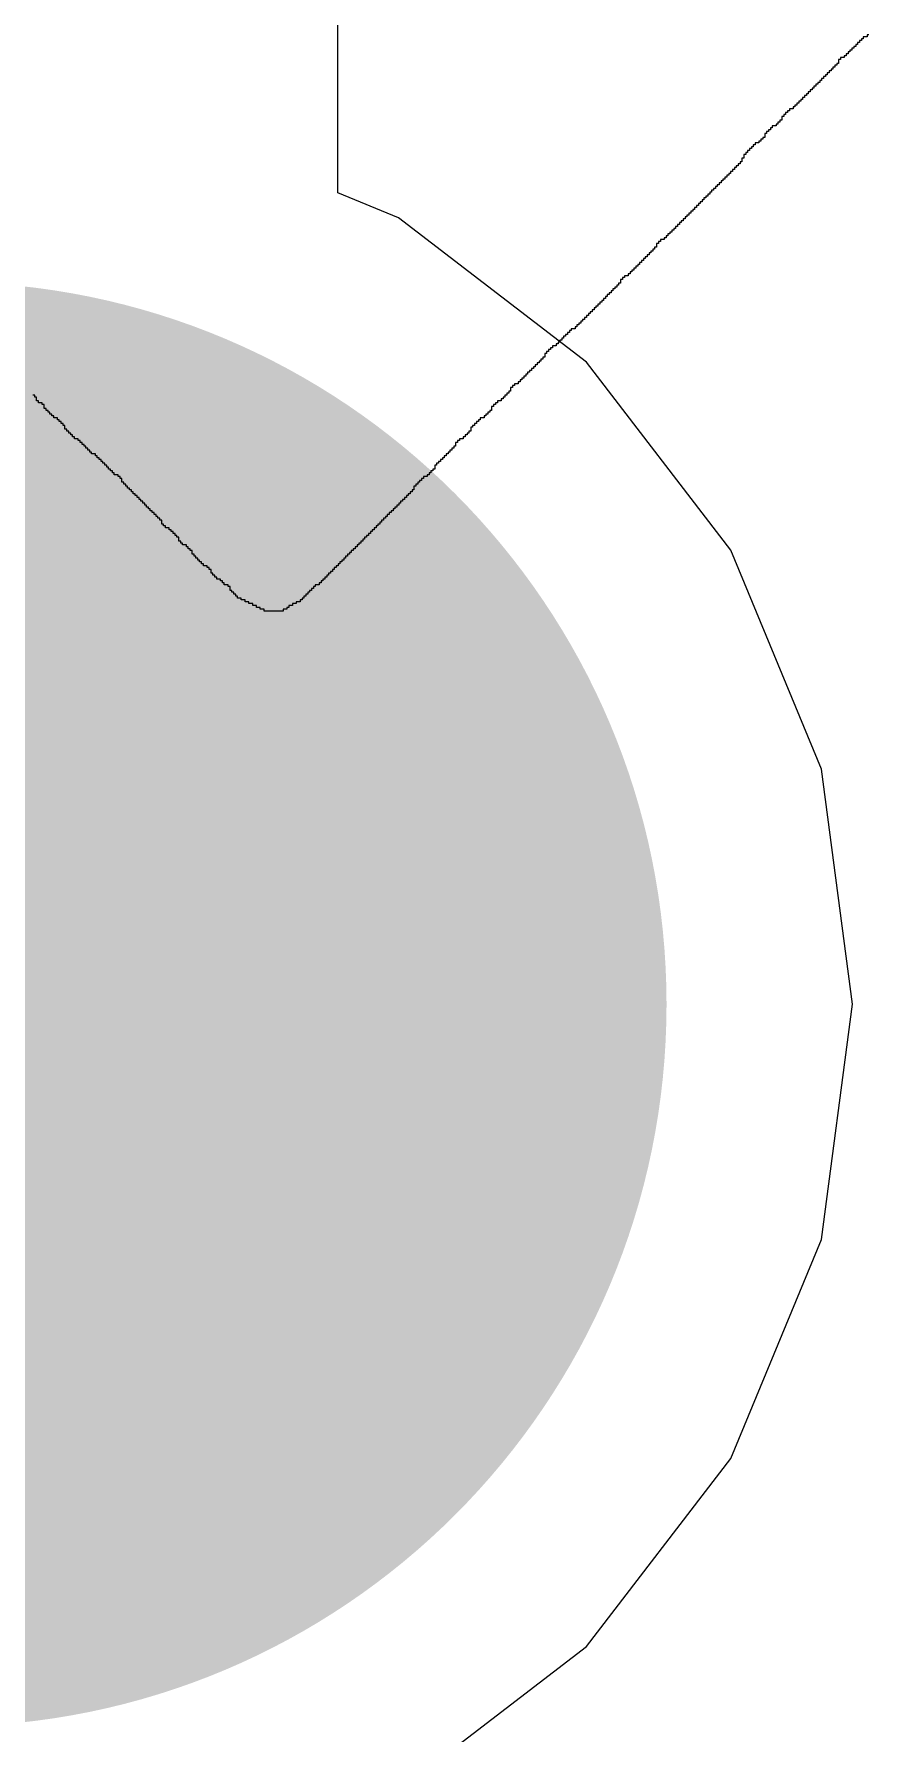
# Model space of a CAD drawing. Header units: millimetres. Extents: x 9.6 to 105, y 7.6 to 66.9.
# Drawn here: x 50.164 to 50.866, y 22.776 to 24.206 of the extents above; entities that cross this region are included whole.
import ezdxf

# ---------------------------------------------------------------- set-up
doc = ezdxf.new("R2010")
doc.units = ezdxf.units.MM
for name, color, linetype in [('BottomLayer', 5, 'Continuous'), ('BottomPaste', 16, 'Continuous'), ('BottomSolder', 6, 'Continuous'), ('TopOverlay', 2, 'Continuous')]:
    doc.layers.add(name, color=color, linetype=linetype)

msp = doc.modelspace()

# ---------------------------------------------------------------- hatches: boundary and pattern name
at = {"layer": 'BottomLayer'}
h = msp.add_hatch(color=5, dxfattribs=at)
edge = h.paths.add_edge_path()
edge.add_arc((50.0888, 23.3895), 0.508, 0, 360)
at = {"layer": 'BottomPaste'}
h = msp.add_hatch(color=16, dxfattribs=at)
edge = h.paths.add_edge_path()
edge.add_arc((50.0888, 23.3895), 0.458, 0, 360)
at = {"layer": 'BottomSolder'}
h = msp.add_hatch(color=6, dxfattribs=at)
edge = h.paths.add_edge_path()
edge.add_arc((50.0888, 23.3895), 0.608, 0, 360)

# ---------------------------------------------------------------- linework, layer by layer
at = {"layer": 'BottomLayer'}
for p, q in [((50.4202, 24.0727), (50.4202, 25.1357)), ((50.4711, 24.0516), (50.4202, 24.0727)), ((50.6294, 23.9301), (50.4711, 24.0516)), ((50.7509, 23.7718), (50.6294, 23.9301)), ((50.8273, 23.5874), (50.7509, 23.7718)), ((50.8533, 23.3895), (50.8273, 23.5874)), ((50.8273, 23.1916), (50.8533, 23.3895)), ((50.7509, 23.0072), (50.8273, 23.1916)), ((50.6294, 22.8489), (50.7509, 23.0072)), ((50.4711, 22.7274), (50.6294, 22.8489))]:
    msp.add_line(p, q, dxfattribs=at)
at = {"layer": 'TopOverlay'}
for p, q in [((50.8608, 24.2007), (50.8592, 24.2007)), ((50.8592, 24.2007), (50.8592, 24.1991)), ((50.8624, 24.2023), (50.8608, 24.2023)), ((50.8608, 24.2023), (50.8608, 24.2007)), ((50.864, 24.2039), (50.8624, 24.2039)), ((50.8624, 24.2039), (50.8624, 24.2023)), ((50.8656, 24.2039), (50.864, 24.2039)), ((50.8672, 24.2055), (50.8656, 24.2055)), ((50.8656, 24.2055), (50.8656, 24.2039)), ((50.8448, 24.1864), (50.8432, 24.1864)), ((50.8432, 24.1864), (50.8432, 24.1848)), ((50.8464, 24.1864), (50.8448, 24.1864)), ((50.848, 24.188), (50.8464, 24.188)), ((50.8464, 24.188), (50.8464, 24.1864)), ((50.8496, 24.1896), (50.848, 24.1896)), ((50.848, 24.1896), (50.848, 24.188)), ((50.8512, 24.1912), (50.8496, 24.1912)), ((50.8496, 24.1912), (50.8496, 24.1896)), ((50.8528, 24.1928), (50.8512, 24.1928)), ((50.8512, 24.1928), (50.8512, 24.1912)), ((50.8544, 24.1943), (50.8528, 24.1943)), ((50.8528, 24.1943), (50.8528, 24.1928)), ((50.856, 24.1959), (50.8544, 24.1959)), ((50.8544, 24.1959), (50.8544, 24.1943)), ((50.8576, 24.1975), (50.856, 24.1975)), ((50.856, 24.1975), (50.856, 24.1959)), ((50.8592, 24.1991), (50.8576, 24.1991)), ((50.8576, 24.1991), (50.8576, 24.1975)), ((50.8321, 24.172), (50.8305, 24.172)), ((50.8305, 24.172), (50.8305, 24.1704)), ((50.8337, 24.1736), (50.8321, 24.1736)), ((50.8321, 24.1736), (50.8321, 24.172)), ((50.8353, 24.1752), (50.8337, 24.1752)), ((50.8337, 24.1752), (50.8337, 24.1736)), ((50.8369, 24.1768), (50.8353, 24.1768)), ((50.8353, 24.1768), (50.8353, 24.1752)), ((50.8385, 24.1784), (50.8369, 24.1784)), ((50.8369, 24.1784), (50.8369, 24.1768)), ((50.8401, 24.18), (50.8385, 24.18)), ((50.8385, 24.18), (50.8385, 24.1784)), ((50.8416, 24.1816), (50.8401, 24.1816)), ((50.8401, 24.1816), (50.8401, 24.18)), ((50.8432, 24.1848), (50.8416, 24.1848)), ((50.8416, 24.1848), (50.8416, 24.1816)), ((50.8177, 24.1576), (50.8161, 24.1576)), ((50.8161, 24.1576), (50.8161, 24.156)), ((50.8193, 24.1592), (50.8177, 24.1592)), ((50.8177, 24.1592), (50.8177, 24.1576)), ((50.8209, 24.1608), (50.8193, 24.1608)), ((50.8193, 24.1608), (50.8193, 24.1592)), ((50.8225, 24.1624), (50.8209, 24.1624)), ((50.8209, 24.1624), (50.8209, 24.1608)), ((50.8241, 24.164), (50.8225, 24.164)), ((50.8225, 24.164), (50.8225, 24.1624)), ((50.8257, 24.1656), (50.8241, 24.1656)), ((50.8241, 24.1656), (50.8241, 24.164)), ((50.8273, 24.1672), (50.8257, 24.1672)), ((50.8257, 24.1672), (50.8257, 24.1656)), ((50.8289, 24.1688), (50.8273, 24.1688)), ((50.8273, 24.1688), (50.8273, 24.1672)), ((50.8305, 24.1704), (50.8289, 24.1704)), ((50.8289, 24.1704), (50.8289, 24.1688)), ((50.8018, 24.1433), (50.8002, 24.1433)), ((50.8002, 24.1433), (50.8002, 24.1417)), ((50.8033, 24.1433), (50.8018, 24.1433)), ((50.8049, 24.1449), (50.8033, 24.1449)), ((50.8033, 24.1449), (50.8033, 24.1433)), ((50.8065, 24.1465), (50.8049, 24.1465)), ((50.8049, 24.1465), (50.8049, 24.1449)), ((50.8081, 24.1481), (50.8065, 24.1481)), ((50.8065, 24.1481), (50.8065, 24.1465)), ((50.8097, 24.1497), (50.8081, 24.1497)), ((50.8081, 24.1497), (50.8081, 24.1481)), ((50.8113, 24.1513), (50.8097, 24.1513)), ((50.8097, 24.1513), (50.8097, 24.1497)), ((50.8129, 24.1529), (50.8113, 24.1529)), ((50.8113, 24.1529), (50.8113, 24.1513)), ((50.8145, 24.1545), (50.8129, 24.1545)), ((50.8129, 24.1545), (50.8129, 24.1529)), ((50.8161, 24.156), (50.8145, 24.156)), ((50.8145, 24.156), (50.8145, 24.1545)), ((50.7874, 24.1289), (50.7858, 24.1289)), ((50.7858, 24.1289), (50.7858, 24.1273)), ((50.789, 24.1289), (50.7874, 24.1289)), ((50.7906, 24.1305), (50.789, 24.1305)), ((50.789, 24.1305), (50.789, 24.1289)), ((50.7922, 24.1321), (50.7906, 24.1321)), ((50.7906, 24.1321), (50.7906, 24.1305)), ((50.7938, 24.1337), (50.7922, 24.1337)), ((50.7922, 24.1337), (50.7922, 24.1321)), ((50.7954, 24.1369), (50.7938, 24.1369)), ((50.7938, 24.1369), (50.7938, 24.1337)), ((50.797, 24.1385), (50.7954, 24.1385)), ((50.7954, 24.1385), (50.7954, 24.1369)), ((50.7986, 24.1401), (50.797, 24.1401)), ((50.797, 24.1401), (50.797, 24.1385)), ((50.8002, 24.1417), (50.7986, 24.1417)), ((50.7986, 24.1417), (50.7986, 24.1401)), ((50.773, 24.1146), (50.7714, 24.1146)), ((50.7714, 24.1146), (50.7714, 24.113)), ((50.7746, 24.1146), (50.773, 24.1146)), ((50.7762, 24.1162), (50.7746, 24.1162)), ((50.7746, 24.1162), (50.7746, 24.1146)), ((50.7778, 24.1177), (50.7762, 24.1177)), ((50.7762, 24.1177), (50.7762, 24.1162)), ((50.7794, 24.1193), (50.7778, 24.1193)), ((50.7778, 24.1193), (50.7778, 24.1177)), ((50.781, 24.1225), (50.7794, 24.1225)), ((50.7794, 24.1225), (50.7794, 24.1193)), ((50.7826, 24.1241), (50.781, 24.1241)), ((50.781, 24.1241), (50.781, 24.1225)), ((50.7842, 24.1257), (50.7826, 24.1257)), ((50.7826, 24.1257), (50.7826, 24.1241)), ((50.7858, 24.1273), (50.7842, 24.1273)), ((50.7842, 24.1273), (50.7842, 24.1257)), ((50.7619, 24.1018), (50.7603, 24.1018)), ((50.7603, 24.1018), (50.7603, 24.0986)), ((50.7634, 24.105), (50.7619, 24.105)), ((50.7619, 24.105), (50.7619, 24.1018)), ((50.765, 24.1066), (50.7634, 24.1066)), ((50.7634, 24.1066), (50.7634, 24.105)), ((50.7666, 24.1082), (50.765, 24.1082)), ((50.765, 24.1082), (50.765, 24.1066)), ((50.7682, 24.1098), (50.7666, 24.1098)), ((50.7666, 24.1098), (50.7666, 24.1082)), ((50.7698, 24.1114), (50.7682, 24.1114)), ((50.7682, 24.1114), (50.7682, 24.1098)), ((50.7714, 24.113), (50.7698, 24.113)), ((50.7698, 24.113), (50.7698, 24.1114)), ((50.7475, 24.0858), (50.7459, 24.0858)), ((50.7459, 24.0858), (50.7459, 24.0842)), ((50.7491, 24.0874), (50.7475, 24.0874)), ((50.7475, 24.0874), (50.7475, 24.0858)), ((50.7507, 24.089), (50.7491, 24.089)), ((50.7491, 24.089), (50.7491, 24.0874)), ((50.7523, 24.0906), (50.7507, 24.0906)), ((50.7507, 24.0906), (50.7507, 24.089)), ((50.7539, 24.0922), (50.7523, 24.0922)), ((50.7523, 24.0922), (50.7523, 24.0906)), ((50.7555, 24.0938), (50.7539, 24.0938)), ((50.7539, 24.0938), (50.7539, 24.0922)), ((50.7571, 24.0954), (50.7555, 24.0954)), ((50.7555, 24.0954), (50.7555, 24.0938)), ((50.7587, 24.097), (50.7571, 24.097)), ((50.7571, 24.097), (50.7571, 24.0954)), ((50.7603, 24.0986), (50.7587, 24.0986)), ((50.7587, 24.0986), (50.7587, 24.097)), ((50.7331, 24.0715), (50.7315, 24.0715)), ((50.7315, 24.0715), (50.7315, 24.0699)), ((50.7347, 24.0731), (50.7331, 24.0731)), ((50.7331, 24.0731), (50.7331, 24.0715)), ((50.7363, 24.0747), (50.7347, 24.0747)), ((50.7347, 24.0747), (50.7347, 24.0731)), ((50.7379, 24.0763), (50.7363, 24.0763)), ((50.7363, 24.0763), (50.7363, 24.0747)), ((50.7395, 24.0779), (50.7379, 24.0779)), ((50.7379, 24.0779), (50.7379, 24.0763)), ((50.7411, 24.0794), (50.7395, 24.0794)), ((50.7395, 24.0794), (50.7395, 24.0779)), ((50.7427, 24.081), (50.7411, 24.081)), ((50.7411, 24.081), (50.7411, 24.0794)), ((50.7443, 24.0826), (50.7427, 24.0826)), ((50.7427, 24.0826), (50.7427, 24.081)), ((50.7459, 24.0842), (50.7443, 24.0842)), ((50.7443, 24.0842), (50.7443, 24.0826)), ((50.7188, 24.0571), (50.7172, 24.0571)), ((50.7172, 24.0571), (50.7172, 24.0555)), ((50.7204, 24.0587), (50.7188, 24.0587)), ((50.7188, 24.0587), (50.7188, 24.0571)), ((50.722, 24.0603), (50.7204, 24.0603)), ((50.7204, 24.0603), (50.7204, 24.0587)), ((50.7236, 24.0619), (50.722, 24.0619)), ((50.722, 24.0619), (50.722, 24.0603)), ((50.7251, 24.0635), (50.7236, 24.0635)), ((50.7236, 24.0635), (50.7236, 24.0619)), ((50.7267, 24.0651), (50.7251, 24.0651)), ((50.7251, 24.0651), (50.7251, 24.0635)), ((50.7283, 24.0667), (50.7267, 24.0667)), ((50.7267, 24.0667), (50.7267, 24.0651)), ((50.7299, 24.0683), (50.7283, 24.0683)), ((50.7283, 24.0683), (50.7283, 24.0667)), ((50.7315, 24.0699), (50.7299, 24.0699)), ((50.7299, 24.0699), (50.7299, 24.0683)), ((50.7044, 24.0427), (50.7028, 24.0427)), ((50.7028, 24.0427), (50.7028, 24.0411)), ((50.706, 24.0443), (50.7044, 24.0443)), ((50.7044, 24.0443), (50.7044, 24.0427)), ((50.7076, 24.0459), (50.706, 24.0459)), ((50.706, 24.0459), (50.706, 24.0443)), ((50.7092, 24.0475), (50.7076, 24.0475)), ((50.7076, 24.0475), (50.7076, 24.0459)), ((50.7108, 24.0491), (50.7092, 24.0491)), ((50.7092, 24.0491), (50.7092, 24.0475)), ((50.7124, 24.0507), (50.7108, 24.0507)), ((50.7108, 24.0507), (50.7108, 24.0491)), ((50.714, 24.0523), (50.7124, 24.0523)), ((50.7124, 24.0523), (50.7124, 24.0507)), ((50.7156, 24.0539), (50.714, 24.0539)), ((50.714, 24.0539), (50.714, 24.0523)), ((50.7172, 24.0555), (50.7156, 24.0555)), ((50.7156, 24.0555), (50.7156, 24.0539)), ((50.69, 24.03), (50.6884, 24.03)), ((50.6884, 24.03), (50.6884, 24.0268)), ((50.6916, 24.0316), (50.69, 24.0316)), ((50.69, 24.0316), (50.69, 24.03)), ((50.6932, 24.0332), (50.6916, 24.0332)), ((50.6916, 24.0332), (50.6916, 24.0316)), ((50.6948, 24.0332), (50.6932, 24.0332)), ((50.6964, 24.0348), (50.6948, 24.0348)), ((50.6948, 24.0348), (50.6948, 24.0332)), ((50.698, 24.0364), (50.6964, 24.0364)), ((50.6964, 24.0364), (50.6964, 24.0348)), ((50.6996, 24.038), (50.698, 24.038)), ((50.698, 24.038), (50.698, 24.0364)), ((50.7012, 24.0396), (50.6996, 24.0396)), ((50.6996, 24.0396), (50.6996, 24.038)), ((50.7028, 24.0411), (50.7012, 24.0411)), ((50.7012, 24.0411), (50.7012, 24.0396)), ((50.6757, 24.014), (50.6741, 24.014)), ((50.6741, 24.014), (50.6741, 24.0124)), ((50.6773, 24.0156), (50.6757, 24.0156)), ((50.6757, 24.0156), (50.6757, 24.014)), ((50.6789, 24.0172), (50.6773, 24.0172)), ((50.6773, 24.0172), (50.6773, 24.0156)), ((50.6805, 24.0188), (50.6789, 24.0188)), ((50.6789, 24.0188), (50.6789, 24.0172)), ((50.6821, 24.0204), (50.6805, 24.0204)), ((50.6805, 24.0204), (50.6805, 24.0188)), ((50.6837, 24.022), (50.6821, 24.022)), ((50.6821, 24.022), (50.6821, 24.0204)), ((50.6853, 24.0236), (50.6837, 24.0236)), ((50.6837, 24.0236), (50.6837, 24.022)), ((50.6868, 24.0252), (50.6853, 24.0252)), ((50.6853, 24.0252), (50.6853, 24.0236)), ((50.6884, 24.0268), (50.6868, 24.0268)), ((50.6868, 24.0268), (50.6868, 24.0252)), ((50.6613, 24.0012), (50.6597, 24.0012)), ((50.6597, 24.0012), (50.6597, 23.9997)), ((50.6629, 24.0028), (50.6613, 24.0028)), ((50.6613, 24.0028), (50.6613, 24.0012)), ((50.6645, 24.0028), (50.6629, 24.0028)), ((50.6661, 24.0044), (50.6645, 24.0044)), ((50.6645, 24.0044), (50.6645, 24.0028)), ((50.6677, 24.006), (50.6661, 24.006)), ((50.6661, 24.006), (50.6661, 24.0044)), ((50.6693, 24.0076), (50.6677, 24.0076)), ((50.6677, 24.0076), (50.6677, 24.006)), ((50.6709, 24.0092), (50.6693, 24.0092)), ((50.6693, 24.0092), (50.6693, 24.0076)), ((50.6725, 24.0108), (50.6709, 24.0108)), ((50.6709, 24.0108), (50.6709, 24.0092)), ((50.6741, 24.0124), (50.6725, 24.0124)), ((50.6725, 24.0124), (50.6725, 24.0108)), ((50.6485, 23.9869), (50.6469, 23.9869)), ((50.6469, 23.9869), (50.6469, 23.9853)), ((50.6501, 23.9885), (50.6485, 23.9885)), ((50.6485, 23.9885), (50.6485, 23.9869)), ((50.6517, 23.9901), (50.6501, 23.9901)), ((50.6501, 23.9901), (50.6501, 23.9885)), ((50.6533, 23.9917), (50.6517, 23.9917)), ((50.6517, 23.9917), (50.6517, 23.9901)), ((50.6549, 23.9933), (50.6533, 23.9933)), ((50.6533, 23.9933), (50.6533, 23.9917)), ((50.6565, 23.9949), (50.6549, 23.9949)), ((50.6549, 23.9949), (50.6549, 23.9933)), ((50.6581, 23.9965), (50.6565, 23.9965)), ((50.6565, 23.9965), (50.6565, 23.9949)), ((50.6597, 23.9997), (50.6581, 23.9997)), ((50.6581, 23.9997), (50.6581, 23.9965)), ((50.6342, 23.9725), (50.6326, 23.9725)), ((50.6326, 23.9725), (50.6326, 23.9709)), ((50.6358, 23.9741), (50.6342, 23.9741)), ((50.6342, 23.9741), (50.6342, 23.9725)), ((50.6374, 23.9757), (50.6358, 23.9757)), ((50.6358, 23.9757), (50.6358, 23.9741)), ((50.639, 23.9773), (50.6374, 23.9773)), ((50.6374, 23.9773), (50.6374, 23.9757)), ((50.6406, 23.9789), (50.639, 23.9789)), ((50.639, 23.9789), (50.639, 23.9773)), ((50.6422, 23.9805), (50.6406, 23.9805)), ((50.6406, 23.9805), (50.6406, 23.9789)), ((50.6438, 23.9821), (50.6422, 23.9821)), ((50.6422, 23.9821), (50.6422, 23.9805)), ((50.6454, 23.9837), (50.6438, 23.9837)), ((50.6438, 23.9837), (50.6438, 23.9821)), ((50.6469, 23.9853), (50.6454, 23.9853)), ((50.6454, 23.9853), (50.6454, 23.9837)), ((50.6182, 23.9582), (50.6166, 23.9582)), ((50.6166, 23.9582), (50.6166, 23.9566)), ((50.6198, 23.9582), (50.6182, 23.9582)), ((50.6214, 23.9598), (50.6198, 23.9598)), ((50.6198, 23.9598), (50.6198, 23.9582)), ((50.623, 23.9614), (50.6214, 23.9614)), ((50.6214, 23.9614), (50.6214, 23.9598)), ((50.6246, 23.9629), (50.623, 23.9629)), ((50.623, 23.9629), (50.623, 23.9614)), ((50.6262, 23.9645), (50.6246, 23.9645)), ((50.6246, 23.9645), (50.6246, 23.9629)), ((50.6278, 23.9661), (50.6262, 23.9661)), ((50.6262, 23.9661), (50.6262, 23.9645)), ((50.6294, 23.9677), (50.6278, 23.9677)), ((50.6278, 23.9677), (50.6278, 23.9661)), ((50.631, 23.9693), (50.6294, 23.9693)), ((50.6294, 23.9693), (50.6294, 23.9677)), ((50.6326, 23.9709), (50.631, 23.9709)), ((50.631, 23.9709), (50.631, 23.9693)), ((50.6023, 23.9438), (50.6007, 23.9438)), ((50.6007, 23.9438), (50.6007, 23.9422)), ((50.6039, 23.9438), (50.6023, 23.9438)), ((50.6055, 23.9454), (50.6039, 23.9454)), ((50.6039, 23.9454), (50.6039, 23.9438)), ((50.6071, 23.947), (50.6055, 23.947)), ((50.6055, 23.947), (50.6055, 23.9454)), ((50.6086, 23.9486), (50.6071, 23.9486)), ((50.6071, 23.9486), (50.6071, 23.947)), ((50.6102, 23.9502), (50.6086, 23.9502)), ((50.6086, 23.9502), (50.6086, 23.9486)), ((50.6118, 23.9518), (50.6102, 23.9518)), ((50.6102, 23.9518), (50.6102, 23.9502)), ((50.6134, 23.9534), (50.6118, 23.9534)), ((50.6118, 23.9534), (50.6118, 23.9518)), ((50.615, 23.955), (50.6134, 23.955)), ((50.6134, 23.955), (50.6134, 23.9534)), ((50.6166, 23.9566), (50.615, 23.9566)), ((50.615, 23.9566), (50.615, 23.955)), ((50.5895, 23.9294), (50.5879, 23.9294)), ((50.5879, 23.9294), (50.5879, 23.9278)), ((50.5911, 23.931), (50.5895, 23.931)), ((50.5895, 23.931), (50.5895, 23.9294)), ((50.5927, 23.9326), (50.5911, 23.9326)), ((50.5911, 23.9326), (50.5911, 23.931)), ((50.5943, 23.9342), (50.5927, 23.9342)), ((50.5927, 23.9342), (50.5927, 23.9326)), ((50.5959, 23.9374), (50.5943, 23.9374)), ((50.5943, 23.9374), (50.5943, 23.9342)), ((50.5975, 23.939), (50.5959, 23.939)), ((50.5959, 23.939), (50.5959, 23.9374)), ((50.5991, 23.9406), (50.5975, 23.9406)), ((50.5975, 23.9406), (50.5975, 23.939)), ((50.6007, 23.9422), (50.5991, 23.9422)), ((50.5991, 23.9422), (50.5991, 23.9406)), ((50.5751, 23.9151), (50.5735, 23.9151)), ((50.5735, 23.9151), (50.5735, 23.9135)), ((50.5767, 23.9167), (50.5751, 23.9167)), ((50.5751, 23.9167), (50.5751, 23.9151)), ((50.5783, 23.9183), (50.5767, 23.9183)), ((50.5767, 23.9183), (50.5767, 23.9167)), ((50.5799, 23.9199), (50.5783, 23.9199)), ((50.5783, 23.9199), (50.5783, 23.9183)), ((50.5815, 23.9215), (50.5799, 23.9215)), ((50.5799, 23.9215), (50.5799, 23.9199)), ((50.5831, 23.9231), (50.5815, 23.9231)), ((50.5815, 23.9231), (50.5815, 23.9215)), ((50.5847, 23.9246), (50.5831, 23.9246)), ((50.5831, 23.9246), (50.5831, 23.9231)), ((50.5863, 23.9262), (50.5847, 23.9262)), ((50.5847, 23.9262), (50.5847, 23.9246)), ((50.5879, 23.9278), (50.5863, 23.9278)), ((50.5863, 23.9278), (50.5863, 23.9262)), ((50.165, 23.9023), (50.1634, 23.9023)), ((50.165, 23.9007), (50.165, 23.9023)), ((50.1666, 23.9007), (50.165, 23.9007)), ((50.1666, 23.8975), (50.1666, 23.9007)), ((50.5608, 23.9007), (50.5592, 23.9007)), ((50.5592, 23.9007), (50.5592, 23.8991)), ((50.5624, 23.9023), (50.5608, 23.9023)), ((50.5608, 23.9023), (50.5608, 23.9007)), ((50.564, 23.9039), (50.5624, 23.9039)), ((50.5624, 23.9039), (50.5624, 23.9023)), ((50.5656, 23.9055), (50.564, 23.9055)), ((50.564, 23.9055), (50.564, 23.9039)), ((50.5672, 23.9087), (50.5656, 23.9087)), ((50.5656, 23.9087), (50.5656, 23.9055)), ((50.5688, 23.9103), (50.5672, 23.9103)), ((50.5672, 23.9103), (50.5672, 23.9087)), ((50.5703, 23.9119), (50.5688, 23.9119)), ((50.5688, 23.9119), (50.5688, 23.9103)), ((50.5719, 23.9119), (50.5703, 23.9119)), ((50.5735, 23.9135), (50.5719, 23.9135)), ((50.5719, 23.9135), (50.5719, 23.9119)), ((50.1682, 23.8975), (50.1666, 23.8975)), ((50.1682, 23.8959), (50.1682, 23.8975)), ((50.1698, 23.8959), (50.1682, 23.8959)), ((50.1714, 23.8959), (50.1698, 23.8959)), ((50.1714, 23.8943), (50.1714, 23.8959)), ((50.173, 23.8943), (50.1714, 23.8943)), ((50.173, 23.8911), (50.173, 23.8943)), ((50.1746, 23.8911), (50.173, 23.8911)), ((50.1746, 23.8895), (50.1746, 23.8911)), ((50.1762, 23.8895), (50.1746, 23.8895)), ((50.1762, 23.8879), (50.1762, 23.8895)), ((50.1778, 23.8879), (50.1762, 23.8879)), ((50.1778, 23.8863), (50.1778, 23.8879)), ((50.1794, 23.8863), (50.1778, 23.8863)), ((50.1794, 23.8848), (50.1794, 23.8863)), ((50.5464, 23.8863), (50.5448, 23.8863)), ((50.5448, 23.8863), (50.5448, 23.8848)), ((50.548, 23.8879), (50.5464, 23.8879)), ((50.5464, 23.8879), (50.5464, 23.8863)), ((50.5496, 23.8895), (50.548, 23.8895)), ((50.548, 23.8895), (50.548, 23.8879)), ((50.5512, 23.8927), (50.5496, 23.8927)), ((50.5496, 23.8927), (50.5496, 23.8895)), ((50.5528, 23.8943), (50.5512, 23.8943)), ((50.5512, 23.8943), (50.5512, 23.8927)), ((50.5544, 23.8959), (50.5528, 23.8959)), ((50.5528, 23.8959), (50.5528, 23.8943)), ((50.556, 23.8975), (50.5544, 23.8975)), ((50.5544, 23.8975), (50.5544, 23.8959)), ((50.5576, 23.8975), (50.556, 23.8975)), ((50.5592, 23.8991), (50.5576, 23.8991)), ((50.5576, 23.8991), (50.5576, 23.8975)), ((50.181, 23.8848), (50.1794, 23.8848)), ((50.181, 23.8832), (50.181, 23.8848)), ((50.1826, 23.8832), (50.181, 23.8832)), ((50.1841, 23.8832), (50.1826, 23.8832)), ((50.1841, 23.8816), (50.1841, 23.8832)), ((50.1857, 23.8816), (50.1841, 23.8816)), ((50.1857, 23.88), (50.1857, 23.8816)), ((50.1873, 23.88), (50.1857, 23.88)), ((50.1873, 23.8784), (50.1873, 23.88)), ((50.1889, 23.8784), (50.1873, 23.8784)), ((50.1889, 23.8768), (50.1889, 23.8784)), ((50.1905, 23.8768), (50.1889, 23.8768)), ((50.1905, 23.8736), (50.1905, 23.8768)), ((50.1921, 23.8736), (50.1905, 23.8736)), ((50.1921, 23.872), (50.1921, 23.8736)), ((50.1937, 23.872), (50.1921, 23.872)), ((50.1937, 23.8704), (50.1937, 23.872)), ((50.532, 23.872), (50.5305, 23.872)), ((50.5305, 23.872), (50.5305, 23.8704)), ((50.5336, 23.8752), (50.532, 23.8752)), ((50.532, 23.8752), (50.532, 23.872)), ((50.5352, 23.8768), (50.5336, 23.8768)), ((50.5336, 23.8768), (50.5336, 23.8752)), ((50.5368, 23.8784), (50.5352, 23.8784)), ((50.5352, 23.8784), (50.5352, 23.8768)), ((50.5384, 23.88), (50.5368, 23.88)), ((50.5368, 23.88), (50.5368, 23.8784)), ((50.54, 23.8816), (50.5384, 23.8816)), ((50.5384, 23.8816), (50.5384, 23.88)), ((50.5416, 23.8832), (50.54, 23.8832)), ((50.54, 23.8832), (50.54, 23.8816)), ((50.5432, 23.8832), (50.5416, 23.8832)), ((50.5448, 23.8848), (50.5432, 23.8848)), ((50.5432, 23.8848), (50.5432, 23.8832)), ((50.1953, 23.8704), (50.1937, 23.8704)), ((50.1953, 23.8688), (50.1953, 23.8704)), ((50.1969, 23.8688), (50.1953, 23.8688)), ((50.1969, 23.8672), (50.1969, 23.8688)), ((50.1985, 23.8672), (50.1969, 23.8672)), ((50.1985, 23.8656), (50.1985, 23.8672)), ((50.2001, 23.8656), (50.1985, 23.8656)), ((50.2017, 23.8656), (50.2001, 23.8656)), ((50.2017, 23.864), (50.2017, 23.8656)), ((50.2033, 23.864), (50.2017, 23.864)), ((50.2033, 23.8624), (50.2033, 23.864)), ((50.2049, 23.8624), (50.2033, 23.8624)), ((50.2049, 23.8608), (50.2049, 23.8624)), ((50.2065, 23.8608), (50.2049, 23.8608)), ((50.2065, 23.8592), (50.2065, 23.8608)), ((50.2081, 23.8592), (50.2065, 23.8592)), ((50.2081, 23.8576), (50.2081, 23.8592)), ((50.2097, 23.8576), (50.2081, 23.8576)), ((50.2097, 23.856), (50.2097, 23.8576)), ((50.5177, 23.8576), (50.5161, 23.8576)), ((50.5161, 23.8576), (50.5161, 23.856)), ((50.5193, 23.8592), (50.5177, 23.8592)), ((50.5177, 23.8592), (50.5177, 23.8576)), ((50.5209, 23.8624), (50.5193, 23.8624)), ((50.5193, 23.8624), (50.5193, 23.8592)), ((50.5225, 23.864), (50.5209, 23.864)), ((50.5209, 23.864), (50.5209, 23.8624)), ((50.5241, 23.8656), (50.5225, 23.8656)), ((50.5225, 23.8656), (50.5225, 23.864)), ((50.5257, 23.8656), (50.5241, 23.8656)), ((50.5273, 23.8672), (50.5257, 23.8672)), ((50.5257, 23.8672), (50.5257, 23.8656)), ((50.5289, 23.8688), (50.5273, 23.8688)), ((50.5273, 23.8688), (50.5273, 23.8672)), ((50.5305, 23.8704), (50.5289, 23.8704)), ((50.5289, 23.8704), (50.5289, 23.8688)), ((50.2113, 23.856), (50.2097, 23.856)), ((50.2113, 23.8544), (50.2113, 23.856)), ((50.2129, 23.8544), (50.2113, 23.8544)), ((50.2129, 23.8528), (50.2129, 23.8544)), ((50.2145, 23.8528), (50.2129, 23.8528)), ((50.2161, 23.8528), (50.2145, 23.8528)), ((50.2161, 23.8512), (50.2161, 23.8528)), ((50.2177, 23.8512), (50.2161, 23.8512)), ((50.2177, 23.8496), (50.2177, 23.8512)), ((50.2193, 23.8496), (50.2177, 23.8496)), ((50.2193, 23.848), (50.2193, 23.8496)), ((50.2209, 23.848), (50.2193, 23.848)), ((50.2209, 23.8464), (50.2209, 23.848)), ((50.2224, 23.8464), (50.2209, 23.8464)), ((50.2224, 23.8449), (50.2224, 23.8464)), ((50.224, 23.8449), (50.2224, 23.8449)), ((50.224, 23.8433), (50.224, 23.8449)), ((50.2256, 23.8433), (50.224, 23.8433)), ((50.2256, 23.8417), (50.2256, 23.8433)), ((50.5033, 23.8433), (50.5017, 23.8433)), ((50.5017, 23.8433), (50.5017, 23.8401)), ((50.5049, 23.8449), (50.5033, 23.8449)), ((50.5033, 23.8449), (50.5033, 23.8433)), ((50.5065, 23.8464), (50.5049, 23.8464)), ((50.5049, 23.8464), (50.5049, 23.8449)), ((50.5081, 23.848), (50.5065, 23.848)), ((50.5065, 23.848), (50.5065, 23.8464)), ((50.5097, 23.8496), (50.5081, 23.8496)), ((50.5081, 23.8496), (50.5081, 23.848)), ((50.5113, 23.8512), (50.5097, 23.8512)), ((50.5097, 23.8512), (50.5097, 23.8496)), ((50.5129, 23.8528), (50.5113, 23.8528)), ((50.5113, 23.8528), (50.5113, 23.8512)), ((50.5145, 23.8544), (50.5129, 23.8544)), ((50.5129, 23.8544), (50.5129, 23.8528)), ((50.5161, 23.856), (50.5145, 23.856)), ((50.5145, 23.856), (50.5145, 23.8544)), ((50.2272, 23.8417), (50.2256, 23.8417)), ((50.2272, 23.8401), (50.2272, 23.8417)), ((50.2288, 23.8401), (50.2272, 23.8401)), ((50.2288, 23.8385), (50.2288, 23.8401)), ((50.2304, 23.8385), (50.2288, 23.8385)), ((50.2304, 23.8369), (50.2304, 23.8385)), ((50.232, 23.8369), (50.2304, 23.8369)), ((50.232, 23.8353), (50.232, 23.8369)), ((50.2336, 23.8353), (50.232, 23.8353)), ((50.2352, 23.8353), (50.2336, 23.8353)), ((50.2352, 23.8337), (50.2352, 23.8353)), ((50.2368, 23.8337), (50.2352, 23.8337)), ((50.2368, 23.8321), (50.2368, 23.8337)), ((50.2384, 23.8321), (50.2368, 23.8321)), ((50.2384, 23.8289), (50.2384, 23.8321)), ((50.24, 23.8289), (50.2384, 23.8289)), ((50.24, 23.8273), (50.24, 23.8289)), ((50.489, 23.8289), (50.4874, 23.8289)), ((50.4874, 23.8289), (50.4874, 23.8273)), ((50.4906, 23.8305), (50.489, 23.8305)), ((50.489, 23.8305), (50.489, 23.8289)), ((50.4922, 23.8321), (50.4906, 23.8321)), ((50.4906, 23.8321), (50.4906, 23.8305)), ((50.4937, 23.8337), (50.4922, 23.8337)), ((50.4922, 23.8337), (50.4922, 23.8321)), ((50.4953, 23.8337), (50.4937, 23.8337)), ((50.4969, 23.8353), (50.4953, 23.8353)), ((50.4953, 23.8353), (50.4953, 23.8337)), ((50.4985, 23.8369), (50.4969, 23.8369)), ((50.4969, 23.8369), (50.4969, 23.8353)), ((50.5001, 23.8385), (50.4985, 23.8385)), ((50.4985, 23.8385), (50.4985, 23.8369)), ((50.5017, 23.8401), (50.5001, 23.8401)), ((50.5001, 23.8401), (50.5001, 23.8385)), ((50.2416, 23.8273), (50.24, 23.8273)), ((50.2416, 23.8257), (50.2416, 23.8273)), ((50.2432, 23.8257), (50.2416, 23.8257)), ((50.2432, 23.8241), (50.2432, 23.8257)), ((50.2448, 23.8241), (50.2432, 23.8241)), ((50.2448, 23.8225), (50.2448, 23.8241)), ((50.2464, 23.8225), (50.2448, 23.8225)), ((50.2464, 23.8209), (50.2464, 23.8225)), ((50.248, 23.8209), (50.2464, 23.8209)), ((50.248, 23.8193), (50.248, 23.8209)), ((50.2496, 23.8193), (50.248, 23.8193)), ((50.2496, 23.8177), (50.2496, 23.8193)), ((50.2512, 23.8177), (50.2496, 23.8177)), ((50.2512, 23.8161), (50.2512, 23.8177)), ((50.2528, 23.8161), (50.2512, 23.8161)), ((50.2528, 23.8145), (50.2528, 23.8161)), ((50.2544, 23.8145), (50.2528, 23.8145)), ((50.2544, 23.8129), (50.2544, 23.8145)), ((50.4762, 23.8145), (50.4746, 23.8145)), ((50.4746, 23.8145), (50.4746, 23.8129)), ((50.4778, 23.8161), (50.4762, 23.8161)), ((50.4762, 23.8161), (50.4762, 23.8145)), ((50.4794, 23.8177), (50.4778, 23.8177)), ((50.4778, 23.8177), (50.4778, 23.8161)), ((50.481, 23.8193), (50.4794, 23.8193)), ((50.4794, 23.8193), (50.4794, 23.8177)), ((50.4826, 23.8209), (50.481, 23.8209)), ((50.481, 23.8209), (50.481, 23.8193)), ((50.4842, 23.8225), (50.4826, 23.8225)), ((50.4826, 23.8225), (50.4826, 23.8209)), ((50.4858, 23.8257), (50.4842, 23.8257)), ((50.4842, 23.8257), (50.4842, 23.8225)), ((50.4874, 23.8273), (50.4858, 23.8273)), ((50.4858, 23.8273), (50.4858, 23.8257)), ((50.256, 23.8129), (50.2544, 23.8129)), ((50.256, 23.8113), (50.256, 23.8129)), ((50.2576, 23.8113), (50.256, 23.8113)), ((50.2576, 23.8097), (50.2576, 23.8113)), ((50.2592, 23.8097), (50.2576, 23.8097)), ((50.2592, 23.8081), (50.2592, 23.8097)), ((50.2608, 23.8081), (50.2592, 23.8081)), ((50.2608, 23.8066), (50.2608, 23.8081)), ((50.2623, 23.8066), (50.2608, 23.8066)), ((50.2623, 23.805), (50.2623, 23.8066)), ((50.2639, 23.805), (50.2623, 23.805)), ((50.2639, 23.8034), (50.2639, 23.805)), ((50.2655, 23.8034), (50.2639, 23.8034)), ((50.2655, 23.8018), (50.2655, 23.8034)), ((50.2671, 23.8018), (50.2655, 23.8018)), ((50.2671, 23.8002), (50.2671, 23.8018)), ((50.2687, 23.8002), (50.2671, 23.8002)), ((50.2687, 23.7986), (50.2687, 23.8002)), ((50.4618, 23.8002), (50.4602, 23.8002)), ((50.4602, 23.8002), (50.4602, 23.7986)), ((50.4634, 23.8018), (50.4618, 23.8018)), ((50.4618, 23.8018), (50.4618, 23.8002)), ((50.465, 23.8034), (50.4634, 23.8034)), ((50.4634, 23.8034), (50.4634, 23.8018)), ((50.4666, 23.805), (50.465, 23.805)), ((50.465, 23.805), (50.465, 23.8034)), ((50.4682, 23.8066), (50.4666, 23.8066)), ((50.4666, 23.8066), (50.4666, 23.805)), ((50.4698, 23.8081), (50.4682, 23.8081)), ((50.4682, 23.8081), (50.4682, 23.8066)), ((50.4714, 23.8097), (50.4698, 23.8097)), ((50.4698, 23.8097), (50.4698, 23.8081)), ((50.473, 23.8113), (50.4714, 23.8113)), ((50.4714, 23.8113), (50.4714, 23.8097)), ((50.4746, 23.8129), (50.473, 23.8129)), ((50.473, 23.8129), (50.473, 23.8113)), ((50.2703, 23.7986), (50.2687, 23.7986)), ((50.2703, 23.797), (50.2703, 23.7986)), ((50.2719, 23.797), (50.2703, 23.797)), ((50.2719, 23.7938), (50.2719, 23.797)), ((50.2735, 23.7938), (50.2719, 23.7938)), ((50.2735, 23.7922), (50.2735, 23.7938)), ((50.2751, 23.7922), (50.2735, 23.7922)), ((50.2751, 23.7906), (50.2751, 23.7922)), ((50.2767, 23.7906), (50.2751, 23.7906)), ((50.2783, 23.7906), (50.2767, 23.7906)), ((50.2783, 23.789), (50.2783, 23.7906)), ((50.2799, 23.789), (50.2783, 23.789)), ((50.2799, 23.7874), (50.2799, 23.789)), ((50.2815, 23.7874), (50.2799, 23.7874)), ((50.2815, 23.7858), (50.2815, 23.7874)), ((50.2831, 23.7858), (50.2815, 23.7858)), ((50.2831, 23.7842), (50.2831, 23.7858)), ((50.4475, 23.7858), (50.4459, 23.7858)), ((50.4459, 23.7858), (50.4459, 23.7842)), ((50.4491, 23.7874), (50.4475, 23.7874)), ((50.4475, 23.7874), (50.4475, 23.7858)), ((50.4507, 23.789), (50.4491, 23.789)), ((50.4491, 23.789), (50.4491, 23.7874)), ((50.4523, 23.7906), (50.4507, 23.7906)), ((50.4507, 23.7906), (50.4507, 23.789)), ((50.4539, 23.7922), (50.4523, 23.7922)), ((50.4523, 23.7922), (50.4523, 23.7906)), ((50.4554, 23.7938), (50.4539, 23.7938)), ((50.4539, 23.7938), (50.4539, 23.7922)), ((50.457, 23.7954), (50.4554, 23.7954)), ((50.4554, 23.7954), (50.4554, 23.7938)), ((50.4586, 23.797), (50.457, 23.797)), ((50.457, 23.797), (50.457, 23.7954)), ((50.4602, 23.7986), (50.4586, 23.7986)), ((50.4586, 23.7986), (50.4586, 23.797)), ((50.2847, 23.7842), (50.2831, 23.7842)), ((50.2847, 23.7826), (50.2847, 23.7842)), ((50.2863, 23.7826), (50.2847, 23.7826)), ((50.2863, 23.7794), (50.2863, 23.7826)), ((50.2879, 23.7794), (50.2863, 23.7794)), ((50.2879, 23.7778), (50.2879, 23.7794)), ((50.2895, 23.7778), (50.2879, 23.7778)), ((50.2895, 23.7762), (50.2895, 23.7778)), ((50.2911, 23.7762), (50.2895, 23.7762)), ((50.2927, 23.7762), (50.2911, 23.7762)), ((50.2927, 23.7746), (50.2927, 23.7762)), ((50.2943, 23.7746), (50.2927, 23.7746)), ((50.2943, 23.773), (50.2943, 23.7746)), ((50.2959, 23.773), (50.2943, 23.773)), ((50.2959, 23.7714), (50.2959, 23.773)), ((50.2975, 23.7714), (50.2959, 23.7714)), ((50.2975, 23.7683), (50.2975, 23.7714)), ((50.4331, 23.7714), (50.4315, 23.7714)), ((50.4315, 23.7714), (50.4315, 23.7698)), ((50.4347, 23.773), (50.4331, 23.773)), ((50.4331, 23.773), (50.4331, 23.7714)), ((50.4363, 23.7746), (50.4347, 23.7746)), ((50.4347, 23.7746), (50.4347, 23.773)), ((50.4379, 23.7762), (50.4363, 23.7762)), ((50.4363, 23.7762), (50.4363, 23.7746)), ((50.4395, 23.7778), (50.4379, 23.7778)), ((50.4379, 23.7778), (50.4379, 23.7762)), ((50.4411, 23.7794), (50.4395, 23.7794)), ((50.4395, 23.7794), (50.4395, 23.7778)), ((50.4427, 23.781), (50.4411, 23.781)), ((50.4411, 23.781), (50.4411, 23.7794)), ((50.4443, 23.7826), (50.4427, 23.7826)), ((50.4427, 23.7826), (50.4427, 23.781)), ((50.4459, 23.7842), (50.4443, 23.7842)), ((50.4443, 23.7842), (50.4443, 23.7826)), ((50.2991, 23.7683), (50.2975, 23.7683)), ((50.2991, 23.7667), (50.2991, 23.7683)), ((50.3006, 23.7667), (50.2991, 23.7667)), ((50.3006, 23.7651), (50.3006, 23.7667)), ((50.3022, 23.7651), (50.3006, 23.7651)), ((50.3022, 23.7635), (50.3022, 23.7651)), ((50.3038, 23.7635), (50.3022, 23.7635)), ((50.3038, 23.7619), (50.3038, 23.7635)), ((50.3054, 23.7619), (50.3038, 23.7619)), ((50.3054, 23.7603), (50.3054, 23.7619)), ((50.307, 23.7603), (50.3054, 23.7603)), ((50.307, 23.7587), (50.307, 23.7603)), ((50.3086, 23.7587), (50.307, 23.7587)), ((50.3102, 23.7587), (50.3086, 23.7587)), ((50.3102, 23.7571), (50.3102, 23.7587)), ((50.3118, 23.7571), (50.3102, 23.7571)), ((50.3118, 23.7555), (50.3118, 23.7571)), ((50.4187, 23.7571), (50.4171, 23.7571)), ((50.4171, 23.7571), (50.4171, 23.7555)), ((50.4203, 23.7587), (50.4187, 23.7587)), ((50.4187, 23.7587), (50.4187, 23.7571)), ((50.4219, 23.7603), (50.4203, 23.7603)), ((50.4203, 23.7603), (50.4203, 23.7587)), ((50.4235, 23.7619), (50.4219, 23.7619)), ((50.4219, 23.7619), (50.4219, 23.7603)), ((50.4251, 23.7635), (50.4235, 23.7635)), ((50.4235, 23.7635), (50.4235, 23.7619)), ((50.4267, 23.7651), (50.4251, 23.7651)), ((50.4251, 23.7651), (50.4251, 23.7635)), ((50.4283, 23.7667), (50.4267, 23.7667)), ((50.4267, 23.7667), (50.4267, 23.7651)), ((50.4299, 23.7683), (50.4283, 23.7683)), ((50.4283, 23.7683), (50.4283, 23.7667)), ((50.4315, 23.7698), (50.4299, 23.7698)), ((50.4299, 23.7698), (50.4299, 23.7683)), ((50.3134, 23.7555), (50.3118, 23.7555)), ((50.3134, 23.7523), (50.3134, 23.7555)), ((50.315, 23.7523), (50.3134, 23.7523)), ((50.315, 23.7507), (50.315, 23.7523)), ((50.3166, 23.7507), (50.315, 23.7507)), ((50.3166, 23.7491), (50.3166, 23.7507)), ((50.3182, 23.7491), (50.3166, 23.7491)), ((50.3182, 23.7475), (50.3182, 23.7491)), ((50.3198, 23.7475), (50.3182, 23.7475)), ((50.3214, 23.7475), (50.3198, 23.7475)), ((50.3214, 23.7459), (50.3214, 23.7475)), ((50.323, 23.7459), (50.3214, 23.7459)), ((50.323, 23.7443), (50.323, 23.7459)), ((50.3246, 23.7443), (50.323, 23.7443)), ((50.3246, 23.7427), (50.3246, 23.7443)), ((50.3262, 23.7427), (50.3246, 23.7427)), ((50.3278, 23.7427), (50.3262, 23.7427)), ((50.3278, 23.7411), (50.3278, 23.7427)), ((50.4028, 23.7427), (50.4012, 23.7427)), ((50.4012, 23.7427), (50.4012, 23.7411)), ((50.4044, 23.7427), (50.4028, 23.7427)), ((50.406, 23.7443), (50.4044, 23.7443)), ((50.4044, 23.7443), (50.4044, 23.7427)), ((50.4076, 23.7459), (50.406, 23.7459)), ((50.406, 23.7459), (50.406, 23.7443)), ((50.4092, 23.7475), (50.4076, 23.7475)), ((50.4076, 23.7475), (50.4076, 23.7459)), ((50.4108, 23.7491), (50.4092, 23.7491)), ((50.4092, 23.7491), (50.4092, 23.7475)), ((50.4124, 23.7507), (50.4108, 23.7507)), ((50.4108, 23.7507), (50.4108, 23.7491)), ((50.414, 23.7523), (50.4124, 23.7523)), ((50.4124, 23.7523), (50.4124, 23.7507)), ((50.4156, 23.7539), (50.414, 23.7539)), ((50.414, 23.7539), (50.414, 23.7523)), ((50.4171, 23.7555), (50.4156, 23.7555)), ((50.4156, 23.7555), (50.4156, 23.7539)), ((50.3294, 23.7411), (50.3278, 23.7411)), ((50.3294, 23.7379), (50.3294, 23.7411)), ((50.331, 23.7379), (50.3294, 23.7379)), ((50.331, 23.7363), (50.331, 23.7379)), ((50.3326, 23.7363), (50.331, 23.7363)), ((50.3326, 23.7347), (50.3326, 23.7363)), ((50.3342, 23.7347), (50.3326, 23.7347)), ((50.3342, 23.7331), (50.3342, 23.7347)), ((50.3358, 23.7331), (50.3342, 23.7331)), ((50.3358, 23.7315), (50.3358, 23.7331)), ((50.3374, 23.7315), (50.3358, 23.7315)), ((50.3389, 23.7315), (50.3374, 23.7315)), ((50.3389, 23.73), (50.3389, 23.7315)), ((50.3405, 23.73), (50.3389, 23.73)), ((50.3421, 23.73), (50.3405, 23.73)), ((50.3421, 23.7284), (50.3421, 23.73)), ((50.3437, 23.7284), (50.3421, 23.7284)), ((50.3453, 23.7284), (50.3437, 23.7284)), ((50.3453, 23.7268), (50.3453, 23.7284)), ((50.3868, 23.7284), (50.3852, 23.7284)), ((50.3852, 23.7284), (50.3852, 23.7268)), ((50.3884, 23.7284), (50.3868, 23.7284)), ((50.39, 23.73), (50.3884, 23.73)), ((50.3884, 23.73), (50.3884, 23.7284)), ((50.3916, 23.7315), (50.39, 23.7315)), ((50.39, 23.7315), (50.39, 23.73)), ((50.3932, 23.7331), (50.3916, 23.7331)), ((50.3916, 23.7331), (50.3916, 23.7315)), ((50.3948, 23.7347), (50.3932, 23.7347)), ((50.3932, 23.7347), (50.3932, 23.7331)), ((50.3964, 23.7363), (50.3948, 23.7363)), ((50.3948, 23.7363), (50.3948, 23.7347)), ((50.398, 23.7379), (50.3964, 23.7379)), ((50.3964, 23.7379), (50.3964, 23.7363)), ((50.3996, 23.7395), (50.398, 23.7395)), ((50.398, 23.7395), (50.398, 23.7379)), ((50.4012, 23.7411), (50.3996, 23.7411)), ((50.3996, 23.7411), (50.3996, 23.7395)), ((50.3469, 23.7268), (50.3453, 23.7268)), ((50.3485, 23.7268), (50.3469, 23.7268)), ((50.3485, 23.7252), (50.3485, 23.7268)), ((50.3501, 23.7252), (50.3485, 23.7252)), ((50.3517, 23.7252), (50.3501, 23.7252)), ((50.3517, 23.7236), (50.3517, 23.7252)), ((50.3533, 23.7236), (50.3517, 23.7236)), ((50.3549, 23.7236), (50.3533, 23.7236)), ((50.3549, 23.722), (50.3549, 23.7236)), ((50.3565, 23.722), (50.3549, 23.722)), ((50.3581, 23.722), (50.3565, 23.722)), ((50.3581, 23.7204), (50.3581, 23.722)), ((50.3597, 23.7204), (50.3581, 23.7204)), ((50.3613, 23.7204), (50.3597, 23.7204)), ((50.3629, 23.7204), (50.3613, 23.7204)), ((50.3645, 23.7204), (50.3629, 23.7204)), ((50.3661, 23.7204), (50.3645, 23.7204)), ((50.3677, 23.7204), (50.3661, 23.7204)), ((50.3693, 23.7204), (50.3677, 23.7204)), ((50.3709, 23.7204), (50.3693, 23.7204)), ((50.3725, 23.7204), (50.3709, 23.7204)), ((50.3741, 23.7204), (50.3725, 23.7204)), ((50.3757, 23.722), (50.3741, 23.722)), ((50.3741, 23.722), (50.3741, 23.7204)), ((50.3773, 23.722), (50.3757, 23.722)), ((50.3788, 23.7236), (50.3773, 23.7236)), ((50.3773, 23.7236), (50.3773, 23.722)), ((50.3804, 23.7252), (50.3788, 23.7252)), ((50.3788, 23.7252), (50.3788, 23.7236)), ((50.382, 23.7252), (50.3804, 23.7252)), ((50.3836, 23.7268), (50.382, 23.7268)), ((50.382, 23.7268), (50.382, 23.7252)), ((50.3852, 23.7268), (50.3836, 23.7268))]:
    msp.add_line(p, q, dxfattribs=at)

doc.saveas('drawing.dxf')
